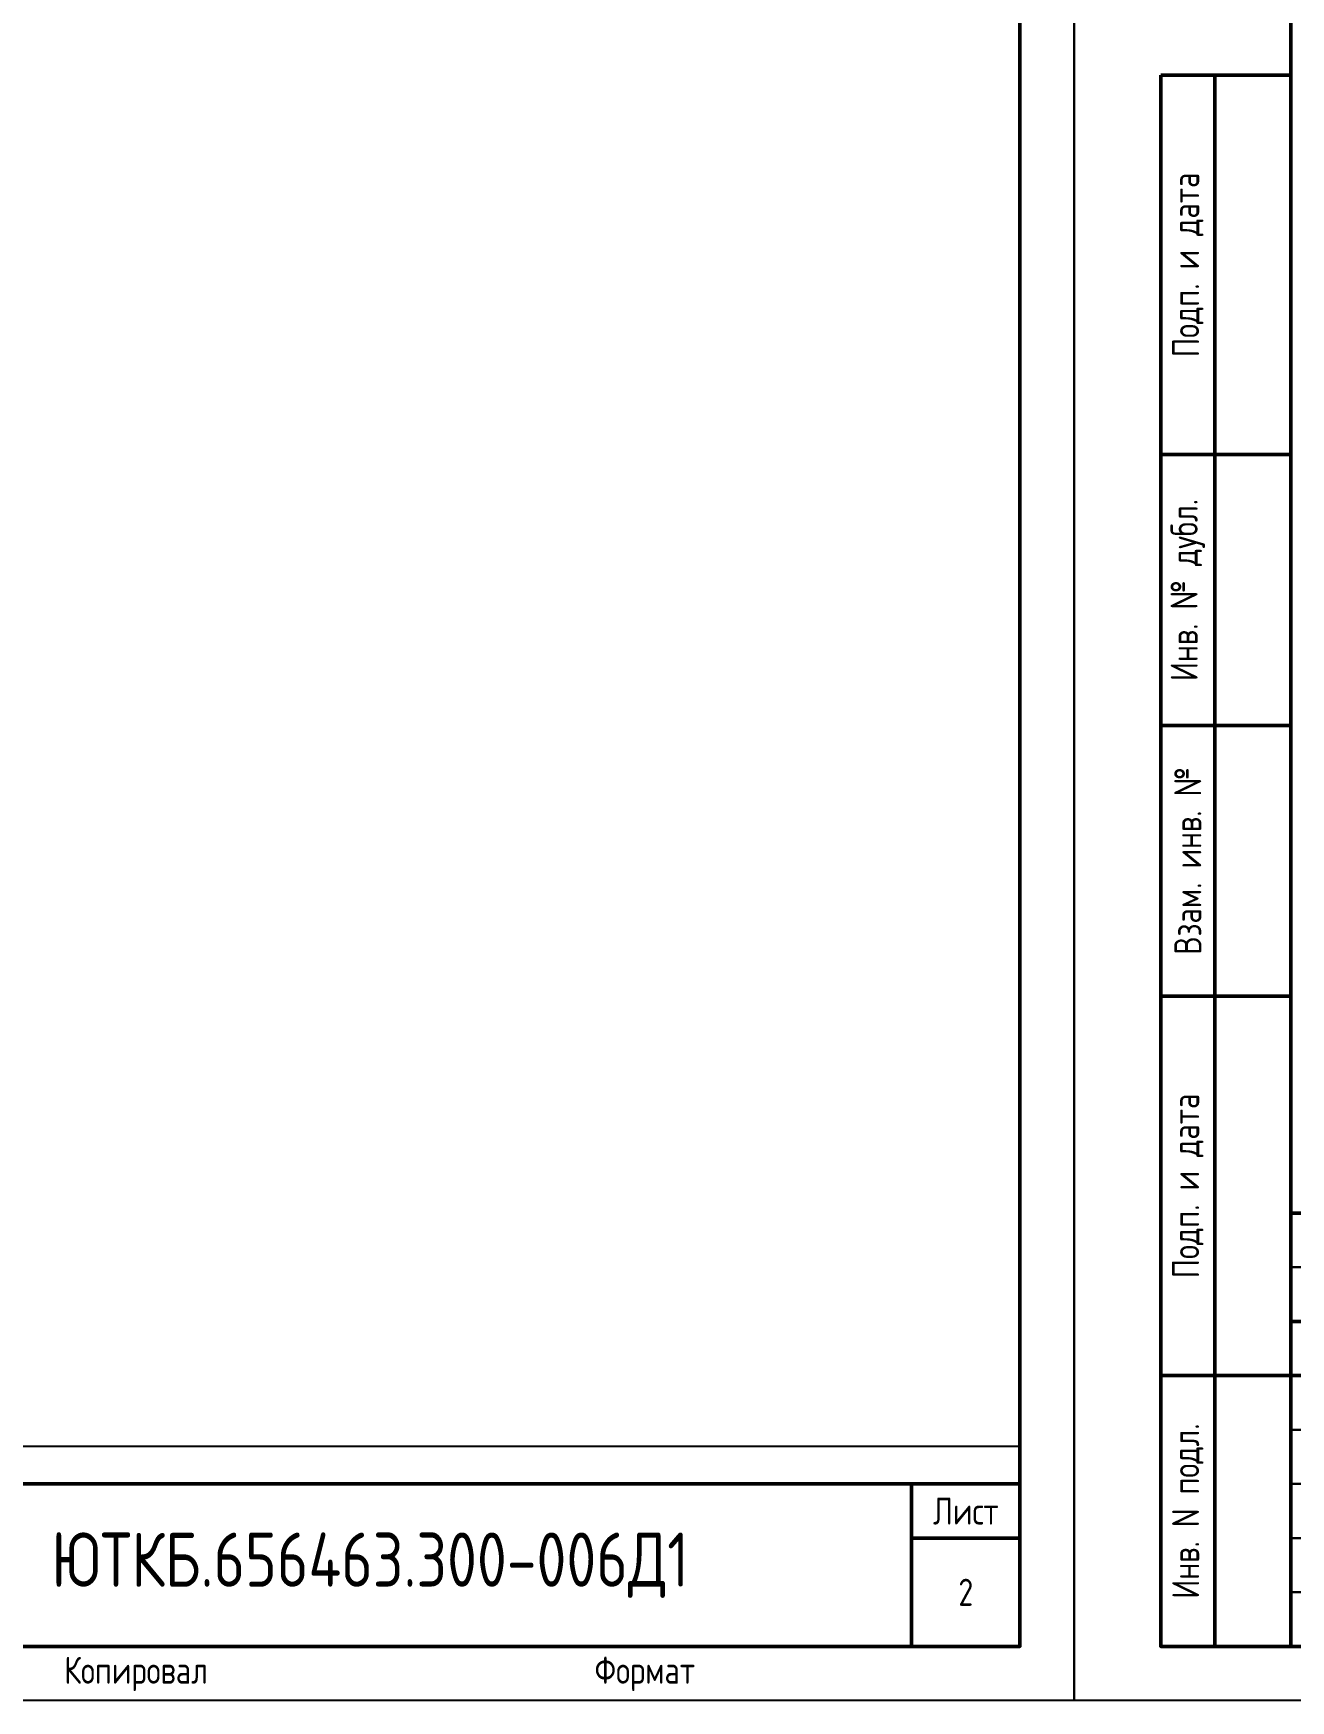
# Model space of a CAD drawing. Header units: millimetres. Extents: x -1102 to 3953, y -90 to 618.
# Drawn here: x -516.1 to -400, y 0 to 153.9 of the extents above; entities that cross this region are included whole.
import ezdxf

# ---------------------------------------------------------------- set-up
doc = ezdxf.new("R2010")
doc.units = ezdxf.units.MM
doc.styles.add('Gost_type_A', font='GOST_A.TTF')

# ---------------------------------------------------------------- blocks, each defined once
blk = doc.blocks.new('Штамп левый нижний')
at = {"lineweight": 50}
for points in [[(-12, 145), (-7, 145), (-7, 110), (-12, 110)], [(-7, 145), (0, 145), (0, 110), (-7, 110)], [(-12, 110), (-7, 110), (-7, 85), (-12, 85)], [(-7, 110), (0, 110), (0, 85), (-7, 85)], [(-12, 85), (-7, 85), (-7, 60), (-12, 60)], [(-7, 85), (0, 85), (0, 60), (-7, 60)], [(-12, 60), (-7, 60), (-7, 25), (-12, 25)], [(-7, 60), (0, 60), (0, 25), (-7, 25)], [(-12, 25), (-7, 25), (-7, 0), (-12, 0)], [(-7, 25), (0, 25), (0, 0), (-7, 0)]]:
    blk.add_lwpolyline(points, close=True, dxfattribs=at)
at = {"char_height": 2.5, "attachment_point": 5, "rotation": 90, "style": 'Gost_type_A'}
for s, insert, width in [('Подп. и дата', (-9.5, 127.5), 35), ('Инв. № дубл.', (-9.5, 97.5), 25), ('Взам. инв. №', (-9.5, 72.5), 25), ('Подп. и дата', (-9.5, 42.5), 35), ('Инв. N подл.', (-9.5, 12.5), 25)]:
    blk.add_mtext(s, dxfattribs=dict(at, insert=insert, width=width))
blk = doc.blocks.new('Формат_А4')
blk.add_lwpolyline([(0, 297), (0, 0), (-210, 0), (-210, 297)], close=True)
at = {"lineweight": 50}
blk.add_lwpolyline([(-190, 292), (-5, 292), (-5, 5), (-190, 5)], close=True, dxfattribs=at)
blk = doc.blocks.new('Штамп большой нижний текстовый')
for points in [[(-185, 40), (-178, 40), (-178, 35), (-185, 35)], [(-185, 35), (-178, 35), (-178, 30), (-185, 30)], [(-185, 25), (-168, 25), (-168, 20), (-185, 20)], [(-185, 20), (-168, 20), (-168, 15), (-185, 15)], [(-185, 15), (-168, 15), (-168, 10), (-185, 10)], [(-185, 10), (-168, 10), (-168, 5), (-185, 5)], [(-185, 5), (-168, 5), (-168, 0), (-185, 0)]]:
    blk.add_lwpolyline(points, close=True)
at = {"lineweight": 50}
for points in [[(-185, 40), (-120, 40), (-120, 30), (-185, 30)], [(-185, 30), (-178, 30), (-178, 25), (-185, 25)], [(-185, 25), (-168, 25), (-168, 0), (-185, 0)]]:
    blk.add_lwpolyline(points, close=True, dxfattribs=at)
blk = doc.blocks.new('Штамп малый нижний')
at = {"lineweight": 50}
for points in [[(-120, 15), (-10, 15), (-10, 0), (-120, 0)], [(-10, 15), (0, 15), (0, 10), (-10, 10)], [(-10, 10), (0, 10), (0, 0), (-10, 0)]]:
    blk.add_lwpolyline(points, close=True, dxfattribs=at)
at = {"char_height": 2.5, "style": 'Gost_type_A'}
for s, insert, width, attachment_point in [('Лист', (-5, 12.5), 10, 5), ('Копировал', (-75, -2.53), 13.1202, 6), ('Формат', (-30, -2.53), 13.1202, 6)]:
    blk.add_mtext(s, dxfattribs=dict(at, insert=insert, width=width, attachment_point=attachment_point))

msp = doc.modelspace()

# ---------------------------------------------------------------- linework, layer by layer
msp.add_line((-610, 23.5), (-425, 23.5))

# ---------------------------------------------------------------- block references
for name, p in [('Формат_А4', (-420, 0)), ('Формат_А4', (-210, 0)), ('Штамп левый нижний', (-400, 5)), ('Штамп большой нижний текстовый', (-215, 5)), ('Штамп малый нижний', (-425, 5))]:
    msp.add_blockref(name, p)

# ---------------------------------------------------------------- texts
at = {"attachment_point": 5, "style": 'Gost_type_A'}
for s, insert, char_height, width in [('ЮТКБ.656463.300-006Д1', (-485, 12.5), 5, 120), ('2', (-430, 10), 2.5, 10)]:
    msp.add_mtext(s, dxfattribs=dict(at, insert=insert, char_height=char_height, width=width))

doc.saveas('drawing.dxf')
